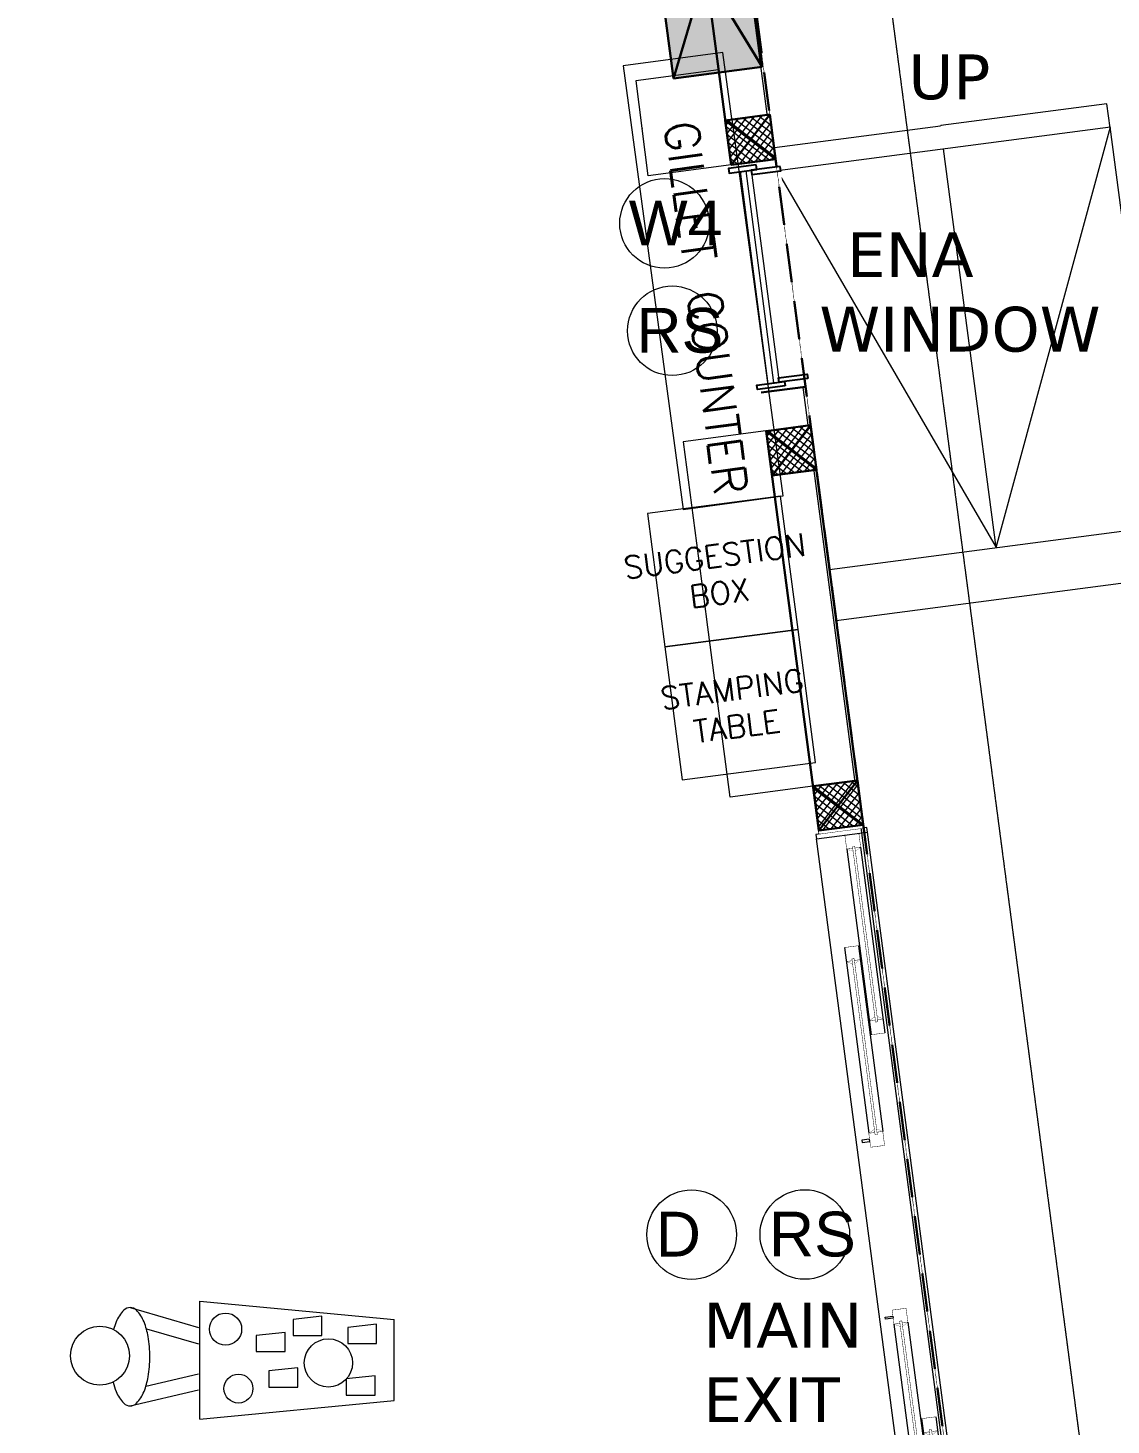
# Model space of a CAD drawing. Header units: inches. Extents: x 6 to 183294, y -48183 to 78918.
# Drawn here: x 153235 to 158074, y 49934 to 56176 of the extents above; entities that cross this region are included whole.
import ezdxf

# ---------------------------------------------------------------- set-up
doc = ezdxf.new("R2010")
doc.units = ezdxf.units.IN
doc.header["$MEASUREMENT"] = 0
doc.set_wipeout_variables(frame=1)
doc.header["$PDMODE"] = 35
for name, pattern in [('( Hidden )', [0.375, 0.25, -0.125]), ('DASH', [0.35, 0.25, -0.1]), ('HIDDEN', [0.375, 0.25, -0.125])]:
    doc.linetypes.add(name, pattern=pattern)
for name, color, linetype, lineweight in [('asl comments 12-01-2023', 8, 'Continuous', 0), ('CASH COUNTERS', 8, 'Continuous', 0), ('FURNITURE', 8, 'Continuous', 0), ('RACK', 8, 'Continuous', 0), ('SDA_DIM', 8, 'Continuous', 5), ('SDA_DOOR', 2, 'Continuous', 5), ('SDA_PLAN', 8, 'Continuous', 0), ('SDA_PROJECTIONS', 8, 'HIDDEN', 0), ('SDA_RCC', 1, 'Continuous', 30), ('SDA_SCHEDULES', 8, 'Continuous', 0), ('SDA_WALL', 7, 'Continuous', 30), ('SDA_WINDOW', 8, 'Continuous', 0)]:
    doc.layers.add(name, color=color, linetype=linetype, lineweight=lineweight)
doc.layers.add('S-COLUMN', color=1, linetype='Continuous')
doc.layers.add('SDA_TEXT', color=21, linetype='Continuous')
doc.styles.add('AR', font='arial.ttf')
doc.styles.add('arial', font='verdana.ttf')
doc.styles.get("Standard").update_dxf_attribs({"font": 'txt.shx'})
doc.dimstyles.new('SDA-100', dxfattribs={"dimtxt": 0.2, "dimasz": 0.18, "dimexe": 0.18, "dimexo": 0.0625, "dimgap": 0.015, "dimtad": 0, "dimzin": 0, "dimdsep": 46, "dimtxsty": 'Standard', "dimblk": 'ARCHTICK', "dimcen": 0.09, "dimclrd": 27, "dimclre": 27, "dimclrt": 21, "dimadec": 0, "dimazin": 0, "dimtfac": 1, "dimtofl": 0, "dimtmove": 1, "dimatfit": 3, "dimfxl": 0, "dimtolj": 1, "dimtzin": 0, "dimlwd": -1, "dimlwe": -1, "dimarcsym": 0})

# ---------------------------------------------------------------- blocks, each defined once
blk = doc.blocks.new('*U206')
for points in [[(0, 0.025), (0.015, 0.025), (0.015, 0.225), (0, 0.225)], [(3.6, 0.025), (3.585, 0.025), (3.585, 0.225), (3.6, 0.225)]]:
    blk.add_lwpolyline(points, close=True)
at = {"layer": 'SDA_DOOR', "color": 252, "lineweight": 0}
for p, q in [((0.035, 0.24), (3.565, 0.24)), ((0.035, 0.01), (3.565, 0.01))]:
    blk.add_line(p, q, dxfattribs=at)
at = {"layer": 'SDA_DOOR', "lineweight": 0}
for p, q in [((0.533, 0.1798, 0), (1.37, 0.1798, 0)), ((3.067, 0.1798, 0), (2.23, 0.1798, 0)), ((0.098, 0.1124, 0), (0.935, 0.1118, 0)), ((0.533, 0.1165, 0), (1.37, 0.1165, 0)), ((3.067, 0.1165, 0), (2.23, 0.1165, 0)), ((3.502, 0.1124, 0), (2.665, 0.1118, 0)), ((0.935, 0.0488, 0), (0.098, 0.0488, 0)), ((2.665, 0.0488, 0), (3.502, 0.0488, 0))]:
    blk.add_line(p, q, dxfattribs=at)
at = {"layer": 'SDA_DOOR', "linetype": 'Continuous'}
for points in [[(0.015, 0.01), (0.015, 0.24), (0.035, 0.24), (0.035, 0.01)], [(3.585, 0.01), (3.585, 0.24), (3.565, 0.24), (3.565, 0.01)]]:
    blk.add_lwpolyline(points, close=True, dxfattribs=at)
at = {"layer": 'SDA_DOOR', "lineweight": 0, "elevation": 0}
for points in [[(1.4065, 0.1804), (1.3965, 0.1804), (1.3965, 0.2147), (1.4065, 0.2147)], [(2.1935, 0.1804), (2.2035, 0.1804), (2.2035, 0.2147), (2.1935, 0.2147)]]:
    blk.add_lwpolyline(points, close=True, dxfattribs=at)
for points, const_width in [([(0.596, 0.1533), (0.596, 0.1804), (0.533, 0.1804), (0.533, 0.1174), (0.596, 0.1174), (0.596, 0.1433)], 0.002), ([(0.596, 0.1798), (0.611, 0.1533), (0.596, 0.1533), (0.596, 0.1798)], 0.001), ([(0.611, 0.1433), (0.596, 0.1433), (0.596, 0.1168), (0.611, 0.1433)], 0.001), ([(1.37, 0.1798), (1.355, 0.1533), (1.37, 0.1533), (1.37, 0.1798)], 0.001), ([(1.355, 0.1433), (1.37, 0.1433), (1.37, 0.1168), (1.355, 0.1433)], 0.001), ([(1.37, 0.1533), (1.37, 0.1804), (1.433, 0.1804), (1.433, 0.1174), (1.37, 0.1174), (1.37, 0.1433)], 0.002), ([(2.23, 0.1533), (2.23, 0.1804), (2.167, 0.1804), (2.167, 0.1174), (2.23, 0.1174), (2.23, 0.1433)], 0.002), ([(2.23, 0.1798), (2.245, 0.1533), (2.23, 0.1533), (2.23, 0.1798)], 0.001), ([(2.245, 0.1433), (2.23, 0.1433), (2.23, 0.1168), (2.245, 0.1433)], 0.001), ([(3.004, 0.1798), (2.989, 0.1533), (3.004, 0.1533), (3.004, 0.1798)], 0.001), ([(2.989, 0.1433), (3.004, 0.1433), (3.004, 0.1168), (2.989, 0.1433)], 0.001), ([(3.004, 0.1533), (3.004, 0.1804), (3.067, 0.1804), (3.067, 0.1174), (3.004, 0.1174), (3.004, 0.1433)], 0.002), ([(0.098, 0.1118), (0.113, 0.0853), (0.098, 0.0853), (0.098, 0.1118)], 0.001), ([(0.113, 0.0753), (0.098, 0.0753), (0.098, 0.0488), (0.113, 0.0753)], 0.001), ([(0.872, 0.1118), (0.857, 0.0853), (0.872, 0.0853), (0.872, 0.1118)], 0.001), ([(0.857, 0.0753), (0.872, 0.0753), (0.872, 0.0488), (0.857, 0.0753)], 0.001), ([(0.872, 0.0853), (0.872, 0.1124), (0.935, 0.1124), (0.935, 0.0494), (0.872, 0.0494), (0.872, 0.0753)], 0.002), ([(2.728, 0.0853), (2.728, 0.1124), (2.665, 0.1124), (2.665, 0.0494), (2.728, 0.0494), (2.728, 0.0753)], 0.002), ([(2.728, 0.1118), (2.743, 0.0853), (2.728, 0.0853), (2.728, 0.1118)], 0.001), ([(2.743, 0.0753), (2.728, 0.0753), (2.728, 0.0488), (2.743, 0.0753)], 0.001), ([(3.502, 0.1118), (3.487, 0.0853), (3.502, 0.0853), (3.502, 0.1118)], 0.001), ([(3.487, 0.0753), (3.502, 0.0753), (3.502, 0.0488), (3.487, 0.0753)], 0.001)]:
    blk.add_lwpolyline(points, dxfattribs=dict(at, const_width=const_width))
at = {"layer": 'SDA_DOOR', "lineweight": 0, "const_width": 0.002, "elevation": 0}
for points in [[(1.3797, 0.1533), (0.5875, 0.1533), (0.5875, 0.1433), (1.3797, 0.1433)], [(2.2203, 0.1533), (3.0124, 0.1533), (3.0124, 0.1433), (2.2203, 0.1433)], [(0.0908, 0.0853), (0.8814, 0.0853), (0.8814, 0.0753), (0.0908, 0.0753)], [(3.5092, 0.0853), (2.7186, 0.0853), (2.7186, 0.0753), (3.5092, 0.0753)]]:
    blk.add_lwpolyline(points, close=True, dxfattribs=at)
at = {"linetype": 'Continuous', "lineweight": 0}
for points in [[(0, 0.025), (0.015, 0.025), (0.015, 0.225), (0, 0.225)], [(3.6, 0.025), (3.585, 0.025), (3.585, 0.225), (3.6, 0.225)]]:
    blk.add_wipeout(points, dxfattribs=at).dxf.layer = 'SDA_DOOR'
at = {"layer": 'SDA_DOOR', "color": 7, "linetype": 'Continuous', "lineweight": 30}
for p, q in [((0, 0.225), (0, 0.025)), ((3.6, 0.225), (3.6, 0.025))]:
    blk.add_line(p, q, dxfattribs=at)
at = {"layer": 'SDA_DOOR', "lineweight": 0, "const_width": 0.002, "elevation": 0}
for points in [[(0.098, 0.0853), (0.098, 0.1124), (0.035, 0.1124), (0.035, 0.0494), (0.098, 0.0494), (0.098, 0.0753)], [(3.502, 0.0853), (3.502, 0.1124), (3.565, 0.1124), (3.565, 0.0494), (3.502, 0.0494), (3.502, 0.0753)]]:
    blk.add_lwpolyline(points, dxfattribs=at)
blk = doc.blocks.new('A$C7A0A1DC5')
blk.add_wipeout([(0, 1), (1, 1), (1, 0), (0, 0)]).dxf.layer = 'SDA_RCC'
at = {"layer": 'SDA_RCC', "lineweight": 5}
h = blk.add_hatch(dxfattribs=at)
h.set_pattern_fill('ANSI37', color=252, scale=0.04, style=0)
h.set_pattern_definition([(45, (0, 0), (-0.089803, 0.089803), []), (135, (0, 0), (-0.089803, -0.089803), [])])
h.paths.add_polyline_path([(0, 1), (1, 1), (1, 0), (0, 0)])
at = {"layer": 'SDA_RCC'}
for p, q in [((0, 1), (1, 0)), ((1, 1), (0, 0))]:
    blk.add_line(p, q, dxfattribs=at)
blk.add_lwpolyline([(0, 1), (1, 1), (1, 0), (0, 0)], close=True, dxfattribs=at)
blk = doc.blocks.new('*U232')
blk.add_circle((0.2, 0.2), 0.2)
at = {"style": 'AR'}
blk.add_attdef('DOOR', (0.0399, 0.102), '', height=0.2, dxfattribs=at)
blk = doc.blocks.new('*U233')
blk.add_circle((0.2, 0.2), 0.2)
at = {"style": 'AR'}
blk.add_attdef('DOOR', (0.0399, 0.102), '', height=0.2, dxfattribs=at)
blk = doc.blocks.new('*U237')
blk.add_circle((0.2, 0.2), 0.2)
at = {"style": 'AR'}
blk.add_attdef('DOOR', (0.0399, 0.102), '', height=0.2, dxfattribs=at)
blk = doc.blocks.new('_ArchTick')
at = {"color": 0, "const_width": 0.15}
blk.add_lwpolyline([(-0.5, -0.5), (0.5, 0.5)], dxfattribs=at)
blk = doc.blocks.new('*D709')
at = {"layer": 'Defpoints', "color": 0}
for p in [(156321.3, 55988.6), (156376.9, 55564.4), (156006.5, 55515.8)]:
    blk.add_point(p, dxfattribs=at)
at = {"layer": 'SDA_DIM', "color": 27}
for p, q in [((156321.2, 55988.6), (155950.7, 55940)), ((155950.9, 55940), (155978.6, 55728.4)), ((156006.5, 55515.8), (155978.8, 55727.4)), ((156376.8, 55564.4), (156006.3, 55515.8))]:
    blk.add_line(p, q, dxfattribs=at)
at = {"layer": 'SDA_DIM', "color": 27, "xscale": 0.18, "yscale": 0.18, "zscale": 0.18}
for p, rotation in [((155950.9, 55940), 97.47526434344135), ((156006.5, 55515.8), 277.4752643434413)]:
    blk.add_blockref('_ArchTick', p, dxfattribs=dict(at, rotation=rotation))
at = {"layer": 'SDA_DIM', "color": 21, "insert": (155978.7, 55727.9), "char_height": 0.2, "attachment_point": 5, "rotation": 277.47526}
blk.add_mtext('\\A1;427.79', dxfattribs=at)
blk = doc.blocks.new('*D710')
at = {"layer": 'Defpoints', "color": 0}
for p in [(156532.2, 54376), (156742.7, 52788.4), (156372.2, 52739.6)]:
    blk.add_point(p, dxfattribs=at)
at = {"layer": 'SDA_DIM', "color": 27}
for p, q in [((156532.1, 54376), (156162.9, 54327.3)), ((156163.1, 54327.4), (156267.6, 53534)), ((156372.2, 52739.6), (156267.7, 53533)), ((156742.7, 52788.4), (156372, 52739.6))]:
    blk.add_line(p, q, dxfattribs=at)
at = {"layer": 'SDA_DIM', "color": 27, "xscale": 0.18, "yscale": 0.18, "zscale": 0.18}
for p, rotation in [((156163.1, 54327.4), 97.50191276656311), ((156372.2, 52739.6), 277.5019127665631)]:
    blk.add_blockref('_ArchTick', p, dxfattribs=dict(at, rotation=rotation))
at = {"layer": 'SDA_DIM', "color": 21, "insert": (156267.7, 53533.5), "char_height": 0.2, "attachment_point": 5, "rotation": 277.50191}
blk.add_mtext('\\A1;1601.44', dxfattribs=at)
blk = doc.blocks.new('*D769')
at = {"layer": 'Defpoints', "color": 0}
for p in [(158055.8, 55837.4), (158070, 55729.7), (156584.8, 55534.1)]:
    blk.add_point(p, dxfattribs=at)
at = {"layer": 'SDA_DIM', "color": 27}
for p, q in [((158055.8, 55837.4), (157313.8, 55739.7)), ((158070, 55729.7), (158055.8, 55837.6)), ((156570.6, 55641.8), (157312.7, 55739.5)), ((156584.8, 55534.1), (156570.6, 55642))]:
    blk.add_line(p, q, dxfattribs=at)
at = {"layer": 'SDA_DIM', "color": 27, "xscale": 0.18, "yscale": 0.18, "zscale": 0.18}
for p, rotation in [((158055.8, 55837.4), 7.503291269437527), ((156570.6, 55641.8), 187.5032912694375)]:
    blk.add_blockref('_ArchTick', p, dxfattribs=dict(at, rotation=rotation))
at = {"layer": 'SDA_DIM', "color": 21, "insert": (157313.2, 55739.6), "char_height": 0.2, "attachment_point": 5, "rotation": 7.50329}
blk.add_mtext('\\A1;1498.04', dxfattribs=at)
blk = doc.blocks.new('column')
at = {"layer": 'SDA_RCC'}
h = blk.add_hatch(color=252, dxfattribs=at)
h.dxf.hatch_style = 1
h.paths.add_polyline_path([(-0.5, 0.5), (-0.5, -0.5), (0.5, -0.5), (0.5, 0.5)])
for p, q in [((-0.5, 0.5), (-0.5, -0.5)), ((0.5, 0.5), (-0.5, 0.5)), ((-0.5, -0.5), (0.5, 0.5)), ((0.5, -0.5), (-0.5, 0.5)), ((0.5, -0.5), (0.5, 0.5)), ((-0.5, -0.5), (0.5, -0.5))]:
    blk.add_line(p, q, dxfattribs=at)
blk = doc.blocks.new('NEW COLS 9 JUNE')
at = {"layer": 'S-COLUMN', "xscale": 0.8997457130447519, "yscale": 0.4000000817622264, "rotation": 97.50329126944874}
blk.add_blockref('column', (82.1468, -104.6517, -197.598), dxfattribs=at)
blk = doc.blocks.new('*U482')
at = {"linetype": 'Continuous'}
blk.add_wipeout([(0, 0.015), (0.015, 0.015), (0.015, 0), (1.0107, 0), (1.0107, 0.015), (1.0257, 0.015), (1.0257, 0.215), (0.9907, 0.215), (0.9907, 0.23), (0.035, 0.23), (0.035, 0.215), (0, 0.215)], dxfattribs=at).dxf.layer = 'SDA_WINDOW'
at = {"layer": 'SDA_WINDOW', "color": 7, "linetype": 'Continuous', "lineweight": 30}
for p, q in [((0, 0.015), (0, 0.215)), ((1.0257, 0.015), (1.0257, 0.215))]:
    blk.add_line(p, q, dxfattribs=at)
at = {"layer": 'SDA_WINDOW', "linetype": 'Continuous'}
for p, q in [((0.035, 0.1), (0.9907, 0.1)), ((0.035, 0.075), (0.9907, 0.075)), ((0.035, 0.05), (0.9907, 0.05))]:
    blk.add_line(p, q, dxfattribs=at)
at = {"layer": 'SDA_WINDOW', "linetype": 'Continuous', "lineweight": -3}
for points in [[(0.035, 0.23), (0.035, 0.1), (0.055, 0.1), (0.055, 0.23)], [(0.9907, 0.23), (0.9907, 0.1), (0.9707, 0.1), (0.9707, 0.23)], [(0.015, 0.125), (0.015, 0), (0.035, 0), (0.035, 0.125)], [(1.0107, 0.125), (1.0107, 0), (0.9907, 0), (0.9907, 0.125)]]:
    blk.add_lwpolyline(points, close=True, dxfattribs=at)
blk = doc.blocks.new('*U483')
blk.add_circle((0.2, 0.2), 0.2)
at = {"style": 'AR'}
blk.add_attdef('DOOR', (0.0399, 0.102), '', height=0.2, dxfattribs=at)
blk = doc.blocks.new('*U484')
blk.add_circle((0.2, 0.2), 0.2)
at = {"style": 'AR'}
blk.add_attdef('DOOR', (0.0399, 0.102), '', height=0.2, dxfattribs=at)
blk = doc.blocks.new('CLCAROU0')
at = {"layer": 'RACK', "color": 6}
for p, q in [((0, 25.5), (-84, 17.5)), ((0, 25.5), (0, -25.5)), ((30.04, 19.79), (0.52, 12.84)), ((-84, 17.5), (-84, -17.5)), ((-63.2, 15.09), (-75.68, 15.09)), ((-75.68, 15.09), (-75.68, 6.76)), ((-63.2, 8.14), (-63.2, 15.09)), ((-75.68, 6.76), (-63.2, 8.14)), ((-29.9, 11.62), (-42.38, 11.62)), ((-42.38, 11.62), (-42.38, 3.28)), ((-29.9, 4.67), (-29.9, 11.62)), ((23.2, 11.19), (0.52, 5.86)), ((-42.38, 3.28), (-29.9, 4.67)), ((-24.35, -3.66), (-36.84, -3.66)), ((-36.84, -3.66), (-36.84, -11.99)), ((-24.35, -10.6), (-24.35, -3.66)), ((-63.89, -7.13), (-76.38, -7.13)), ((-76.38, -7.13), (-76.38, -15.46)), ((-63.89, -14.07), (-63.89, -7.13)), ((-40.3, -10.6), (-52.79, -10.6)), ((-52.79, -10.6), (-52.79, -18.93)), ((-40.3, -17.54), (-40.3, -10.6)), ((-36.84, -11.99), (-24.35, -10.6)), ((23.03, -13.57), (0.52, -6.98)), ((0, -25.5), (-84, -17.5)), ((-76.38, -15.46), (-63.89, -14.07)), ((-52.79, -18.93), (-40.3, -17.54)), ((30.04, -22.71), (0.52, -14.06))]:
    blk.add_line(p, q, dxfattribs=at)
blk.add_lwpolyline([(37.36, 9.49, 0.035011), (36.05, 13.56, 0.097163), (32.78, 18.63, 0.203453), (30.04, 19.79, 0.203453)], format="xyb", dxfattribs=at)
for centre, radius in [((-16.72, 12.31), 6.24), ((-55.57, 1.2), 10.41), ((43.07, -1.91), 12.75), ((-11.17, -13.38), 6.94)]:
    blk.add_circle(centre, radius, dxfattribs=at)
for centre, radius, start, end in [((38.58, 7.75), 15.66, 136.0001, 158.19859), ((30.04, 15.99), 3.8, 90, 136.0001), ((52.44, 2.2), 30.59, 158.19859, 170.59239), ((74.55, -1.46), 53.01, 170.59239, 180), ((74.55, -1.46), 53.01, 180, 189.40761), ((52.44, -5.13), 30.59, 189.40761, 201.80141), ((38.58, -10.67), 15.66, 201.80141, 223.9999), ((21.51, -10.67), 15.66, 316.0001, 338.19859), ((7.65, -5.13), 30.59, 338.19859, 344.68303), ((30.04, -18.91), 3.8, 223.9999, 270), ((30.04, -18.91), 3.8, 270, 316.0001)]:
    blk.add_arc(centre, radius, start, end, dxfattribs=at)
blk = doc.blocks.new('gr cat')
at = {"layer": 'FURNITURE', "lineweight": 5, "elevation": 296.397}
for points in [[(8.1505, -0.7322), (7.7046, -0.7927), (7.9737, -2.7745), (8.4196, -2.714)], [(7.8912, -3.3879), (8.4862, -3.3104), (8.4087, -2.7154), (7.8137, -2.7929)], [(7.9687, -3.9829), (8.5637, -3.9054), (8.4862, -3.3104), (7.8912, -3.3879)]]:
    blk.add_lwpolyline(points, close=True, dxfattribs=at)
at = {"layer": 'CASH COUNTERS', "lineweight": 0, "xscale": 0.01034955749352055, "yscale": 0.01034955749352055, "zscale": 0.01034955749352055, "rotation": 180.002565946525}
blk.add_blockref('CLCAROU0', (5.8131, -6.5752, 171.8769), dxfattribs=at)
at = {"lineweight": 0, "char_height": 0.1, "width": 4.025675, "attachment_point": 2, "rotation": 7.47204}
for s, insert in [('\\pt5;{\\C2;SUGGESTION}\\P\\pt5;{\\C2;BOX}', (8.108, -2.9332, 296.397)), ('\\pt5;{\\C2;STAMPING}\\P\\pt5;{\\C2;TABLE}', (8.1854, -3.5282, 296.397))]:
    blk.add_mtext(s, dxfattribs=dict(at, insert=insert))
at = {"layer": 'FURNITURE', "lineweight": 5, "insert": (7.8878, -1.0499, 296.397), "char_height": 0.15, "width": 2.341616, "attachment_point": 7, "rotation": 277.73396}
blk.add_mtext('\\pt5;{\\C2;GILLET COUNTER}', dxfattribs=at)

msp = doc.modelspace()

# ---------------------------------------------------------------- linework, layer by layer
at = {"layer": 'asl comments 12-01-2023', "elevation": -197133.873}
msp.add_lwpolyline([(119377.67, 63247.632), (132232.862, 63247.636), (132232.862, 64807.636), (139711.2, 64807.636), (139711.2, 66208.336), (142228.703, 66208.324), (142228.712, 68307.636), (149143.243, 68307.636), (149143.243, 66887.636), (155075.207, 66887.635), (159065.823, 36589.341), (122898.097, 36589.339), (119377.67, 63247.632)], dxfattribs=at)
at = {"layer": 'SDA_DOOR'}
for points, elevation in [([(156816.98, 53756.405), (158304.136, 53952.28)], -197133.873), ([(156846.982, 53528.37), (158334.138, 53724.245)], -98334.873)]:
    msp.add_lwpolyline(points, dxfattribs=dict(at, elevation=elevation))
at = {"layer": 'SDA_PLAN', "elevation": -197133.873}
for points in [[(156582.265, 55538.455), (157560.558, 53854.342), (158071.362, 55734.586)], [(156584.205, 55538.711), (158071.362, 55734.586)], [(158069.421, 55734.33), (158304.136, 53952.28)], [(157560.558, 53854.342), (157325.843, 55636.393)]]:
    msp.add_lwpolyline(points, dxfattribs=at)
at = {"layer": 'SDA_WALL', "elevation": -197133.873}
for points in [[(156176.416, 57088.22), (156377.113, 55564.447)], [(156533.807, 54374.722), (156732.095, 54400.838)], [(156533.813, 54374.723), (156768.863, 52590.135)], [(156741.028, 54333.06), (156967.15, 52616.252)]]:
    msp.add_lwpolyline(points, dxfattribs=at)

# ---------------------------------------------------------------- block references
at = {"layer": 'SDA_SCHEDULES', "xscale": 1000, "yscale": 1000, "zscale": 1000}
for name, p, values in [('*U483', (155879.403, 55103.124, -98334.873), {'DOOR': 'W4'}), ('*U484', (155913.976, 54623.268, -98334.873), {'DOOR': 'RS'}), ('*U233', (156000.433, 50584.999, -98334.873), {'DOOR': 'D'})]:
    msp.add_blockref(name, p, dxfattribs=at).add_auto_attribs(values)

# ---------------------------------------------------------------- texts
at = {"layer": 'SDA_TEXT', "char_height": 200, "width": 836.79917, "attachment_point": 1, "style": 'arial'}
for s, insert in [('UP', (157169.112, 56057.926, -197133.873)), ('\\pi122.83209;ENA \\pi122.83209;WINDOW', (156771.228, 55263.71, -98334.873))]:
    msp.add_mtext(s, dxfattribs=dict(at, insert=insert))

# ---------------------------------------------------------------- next in the draw order: block references
at = {"layer": 'SDA_DOOR', "xscale": 1000, "yscale": 1000, "zscale": 1000, "rotation": 97.50329126944267}
msp.add_blockref('*U206', (157462.036, 49050.343, -197133.873), dxfattribs=at)

# ---------------------------------------------------------------- next in the draw order: block references
at = {"layer": 'SDA_RCC', "xscale": 200, "yscale": 200, "zscale": 1000, "rotation": 97.50329126944267}
msp.add_blockref('A$C7A0A1DC5', (156967.151, 52616.252, -197133.873), dxfattribs=at)
at = {"layer": 'SDA_SCHEDULES', "xscale": 1000, "yscale": 1000, "zscale": 1000}
for name in ['*U232', '*U237']:
    msp.add_blockref(name, (156506.117, 50585.433, -98334.873), dxfattribs=at).add_auto_attribs({'DOOR': 'RS'})

# ---------------------------------------------------------------- next in the draw order: texts
at = {"layer": 'SDA_TEXT', "insert": (156252.455, 50480.434, -98334.873), "char_height": 200, "width": 892.66235, "attachment_point": 1, "style": 'arial'}
msp.add_mtext('MAIN EXIT', dxfattribs=at)

# ---------------------------------------------------------------- next in the draw order: linework, layer by layer
at = {"layer": 'SDA_PROJECTIONS', "linetype": 'DASH', "elevation": -197133.873}
msp.add_lwpolyline([(156466.95, 61008.735), (159762.195, 35989.968), (157887.133, 35989.968)], dxfattribs=at)
at = {"layer": 'SDA_WALL', "elevation": -197133.873}
msp.add_lwpolyline([(156768.863, 52590.135), (156967.151, 52616.252)], dxfattribs=at)
msp.add_lwpolyline([(156768.863, 52590.135), (156967.151, 52616.252)], dxfattribs=at)

# ---------------------------------------------------------------- next in the draw order: dimensions: what is measured, and where the dimension line sits
at = {"layer": 'SDA_DIM'}
dim = msp.add_linear_dim(base=(156372.201, 52739.627, -98334.873), p1=(156532.207, 54375.96, -197133.873), p2=(156742.747, 52788.423, -197133.873), angle=97.5019128, dimstyle='SDA-100', dxfattribs=at)
dim.commit()
dim.dimension.update_dxf_attribs({"geometry": '*D710', "text_midpoint": (156267.66, 53533.491, -98334.873)})

# ---------------------------------------------------------------- next in the draw order: block references
at = {"layer": 'SDA_RCC', "xscale": 200, "yscale": 200, "zscale": 1000, "rotation": 97.50329126944267}
msp.add_blockref('A$C7A0A1DC5', (156575.395, 55590.563, -197133.873), dxfattribs=at)

# ---------------------------------------------------------------- next in the draw order: linework, layer by layer
at = {"layer": 'SDA_WALL', "elevation": -197133.873}
msp.add_lwpolyline([(156377.108, 55564.447), (156575.395, 55590.563)], dxfattribs=at)

# ---------------------------------------------------------------- next in the draw order: block references
at = {"layer": 'S-COLUMN', "xscale": 1000, "yscale": 1000, "zscale": 1000}
msp.add_blockref('NEW COLS 9 JUNE', (74112.478, 161074.76, -98334.873), dxfattribs=at)

# ---------------------------------------------------------------- next in the draw order: dimensions: what is measured, and where the dimension line sits
at = {"layer": 'SDA_DIM'}
for p1, p2, distance, picture, middle in [((156321.251, 55988.574, -197133.873), (156376.906, 55564.42, -197133.873), -373.56, '*D709', (155978.693, 55727.898, -98334.873)), ((156584.817, 55534.062, -197133.873), (158070.033, 55729.681, -197133.873), 108.664, '*D769', (157313.235, 55739.605, -98334.873))]:
    dim = msp.add_aligned_dim(p1=p1, p2=p2, distance=distance, dimstyle='SDA-100', dxfattribs=at)
    dim.commit()
    dim.dimension.update_dxf_attribs({"geometry": picture, "text_midpoint": middle})

# ---------------------------------------------------------------- next in the draw order: block references
at = {"layer": 'SDA_RCC', "xscale": 200, "yscale": 200, "zscale": 1000, "rotation": 97.50329126944267}
msp.add_blockref('A$C7A0A1DC5', (156758.211, 54202.556, -197133.873), dxfattribs=at)
at = {"layer": 'SDA_WINDOW', "xscale": 999.9999999999999, "yscale": 999.9999999999999, "zscale": 999.9999999999999, "rotation": 277.4449131746464}
msp.add_blockref('*U482', (156363.327, 55562.645, -197133.873), dxfattribs=at)

# ---------------------------------------------------------------- next in the draw order: linework, layer by layer
at = {"layer": 'SDA_WALL', "linetype": '( Hidden )', "elevation": -394731.873}
msp.add_lwpolyline([(120028.952, 58419.363), (119386.866, 63247.672), (132243.222, 63247.646), (132249.81, 63247.673), (132249.81, 63297.653), (132249.81, 64807.81), (139717.95, 64807.667), (139719.833, 66208.14), (142245.652, 66208.228), (142245.661, 68307.67), (149160.277, 68307.617), (149160.192, 66887.67), (155080.87, 66888.223), (155606.998, 62943.05), (155872.168, 60929.774), (159078.068, 36589.358), (157887.213, 36589.358), (145666.335, 36589.358), (122915.06, 36589.358), (122559.396, 39282.606), (120028.952, 58419.363)], dxfattribs=at)

# ---------------------------------------------------------------- next in the draw order: block references
at = {"color": 2, "xscale": 1000, "yscale": 1000, "zscale": 1000}
msp.add_blockref('gr cat', (148189.581, 56799.358, -295932.873), dxfattribs=at)

doc.saveas('drawing.dxf')
